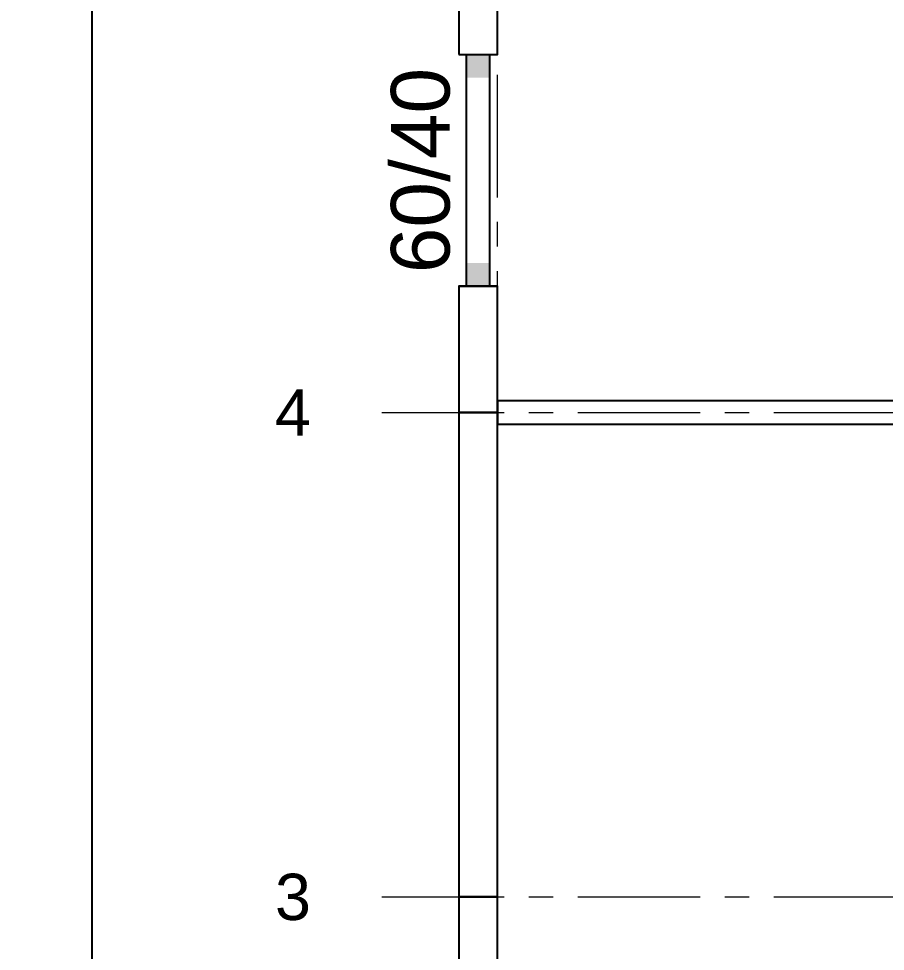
# Model space of a CAD drawing. Header units: centimetres. Extents: x -114 to 2948, y -828 to 1257.
# Drawn here: x -114.1 to 110.5, y 241.9 to 483.5 of the extents above; entities that cross this region are included whole.
import ezdxf
from ezdxf.enums import TextEntityAlignment as Align

# ---------------------------------------------------------------- set-up
doc = ezdxf.new("R2010")
doc.units = ezdxf.units.CM
doc.linetypes.add('CENTER', pattern=[50.8, 31.75, -6.35, 6.35, -6.35])
doc.layers.add('AKS', color=4, linetype='CENTER', lineweight=13)
for name, color, linetype in [('AKS_YAZI', 4, 'Continuous'), ('DIS_DUVAR_100', 30, 'Continuous'), ('IC_DUVAR_60', 30, 'Continuous'), ('PENCERE', 10, 'Continuous'), ('YENI_OLCU', 4, 'Continuous')]:
    doc.layers.add(name, color=color, linetype=linetype)
doc.styles.get("Standard").update_dxf_attribs({"font": 'Arial.ttf'})
doc.dimstyles.new('ISO-25', dxfattribs={"dimtxt": 12, "dimasz": 3, "dimexe": 1.25, "dimexo": 0.625, "dimgap": 4, "dimtad": 1, "dimtxsty": 'Standard', "dimcen": 2.5, "dimadec": 0, "dimazin": 0, "dimtfac": 1, "dimtmove": 0, "dimatfit": 3, "dimfxl": 1, "dimarcsym": 0})

# ---------------------------------------------------------------- blocks, each defined once
blk = doc.blocks.new('BOM_D01_1255p0_V_DOLU_PP')
blk.add_lwpolyline([(0, 0), (10, 0), (10, 125.5), (0, 125.5)], close=True)
blk = doc.blocks.new('BOM_P03_PENCERE_600x400')
at = {"layer": 'PENCERE', "color": 1}
for p, q in [((53375.86, 7992.28), (53385.86, 7992.28)), ((53377.86, 7932.28), (53377.86, 7992.28)), ((53383.86, 7932.28), (53383.86, 7992.28)), ((53375.86, 7932.28), (53385.86, 7932.28))]:
    blk.add_line(p, q, dxfattribs=at)
for points in [[(53377.86, 7992.28), (53377.86, 7986.28), (53383.86, 7992.28), (53383.86, 7986.28)], [(53377.86, 7932.28), (53377.86, 7938.28), (53383.86, 7932.28), (53383.86, 7938.28)]]:
    blk.add_solid(points, dxfattribs=at)
at = {"layer": 'PENCERE', "color": 0, "lineweight": 25}
blk.add_text('60/40', height=15.217, rotation=90, dxfattribs=at).set_placement((53373.47, 7935.61))
blk = doc.blocks.new('BOM_D04_1255p0_V_P03_PP')
for points in [[(0, 92.75), (10, 92.75), (10, 125.5), (0, 125.5)], [(0, 0), (10, 0), (10, 32.75), (0, 32.75)]]:
    blk.add_lwpolyline(points, close=True)
blk.add_blockref('BOM_P03_PENCERE_600x400', (-53375.86, -7899.53))
blk = doc.blocks.new('BOM_I01_1255p0_H_DOLU_PP')
blk.add_lwpolyline([(0, 0), (125.5, 0), (125.5, 6), (0, 6)], close=True)
blk = doc.blocks.new('*D137')
at = {"layer": 'Defpoints', "color": 0, "transparency": 16777216}
for p in [(-95, 1076.75), (0, 1076.75), (0, 0)]:
    blk.add_point(p, dxfattribs=at)
at = {"layer": 'YENI_OLCU', "color": 0, "lineweight": -2, "transparency": 16777216}
for p, q in [((-0.62, 1076.75), (-96.25, 1076.75)), ((-95, 3), (-95, 1073.75)), ((-0.62, 0), (-96.25, 0))]:
    blk.add_line(p, q, dxfattribs=at)
at = {"layer": 'YENI_OLCU', "color": 0, "transparency": 16777216}
for points in [[(-95.5, 1073.75), (-94.5, 1073.75), (-95, 1076.75)], [(-95.5, 3), (-94.5, 3), (-95, 0)]]:
    blk.add_solid(points, dxfattribs=at)
at = {"layer": 'YENI_OLCU', "color": 0, "transparency": 16777216, "insert": (-106.21, 538.38), "char_height": 12, "attachment_point": 5, "rotation": 90}
blk.add_mtext('1076,75', dxfattribs=at)

msp = doc.modelspace()

# ---------------------------------------------------------------- linework, layer by layer
at = {"layer": 'AKS'}
for p, q in [((10, -20), (10, 1110)), ((-20, 381.5), (795, 381.5)), ((-20, 256), (795, 256))]:
    msp.add_line(p, q, dxfattribs=at)

# ---------------------------------------------------------------- block references
at = {"layer": 'DIS_DUVAR_100'}
for name, p in [('BOM_D04_1255p0_V_P03_PP', (0, 381.5)), ('BOM_D01_1255p0_V_DOLU_PP', (0, 256)), ('BOM_D01_1255p0_V_DOLU_PP', (0, 130.5))]:
    msp.add_blockref(name, p, dxfattribs=at)
at = {"layer": 'IC_DUVAR_60'}
msp.add_blockref('BOM_I01_1255p0_H_DOLU_PP', (10, 378.5), dxfattribs=at)

# ---------------------------------------------------------------- texts
at = {"layer": 'AKS_YAZI'}
for s, p in [('4', (-43, 381.5)), ('3', (-43, 256))]:
    msp.add_text(s, height=12, dxfattribs=at).set_placement(p, align=Align.MIDDLE_CENTER)

# ---------------------------------------------------------------- dimensions: what is measured, and where the dimension line sits
at = {"layer": 'YENI_OLCU'}
dim = msp.add_linear_dim(base=(-95, 1076.75), p1=(0, 0), p2=(0, 1076.75), angle=90, dimstyle='ISO-25', dxfattribs=at)
dim.commit()
dim.dimension.update_dxf_attribs({"geometry": '*D137', "text_midpoint": (-106.211, 538.375)})

doc.saveas('drawing.dxf')
